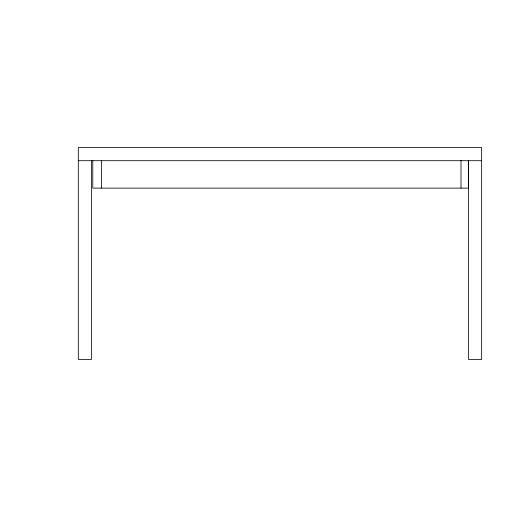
<?xml version="1.0" encoding="UTF-8"?>
<svg xmlns="http://www.w3.org/2000/svg" width="507" height="507" viewBox="0 0 507 507"><rect width="100%" height="100%" fill="white"/><g stroke="black" fill="none" stroke-linecap="round" stroke-linejoin="round"><path stroke-width="0.76" d="M78.312 160.7L481.65 160.7M468.5 160.7L468.5 359.45L481.65 359.45L481.65 147.55L78.312 147.55L78.312 359.45L91.463 359.45L91.463 160.7M468.373 160.44L468.373 188.122L92.781 188.122L92.781 160.339M461.002 160.44L461.002 188.122M101.546 160.44L101.546 188.122"/></g></svg>
